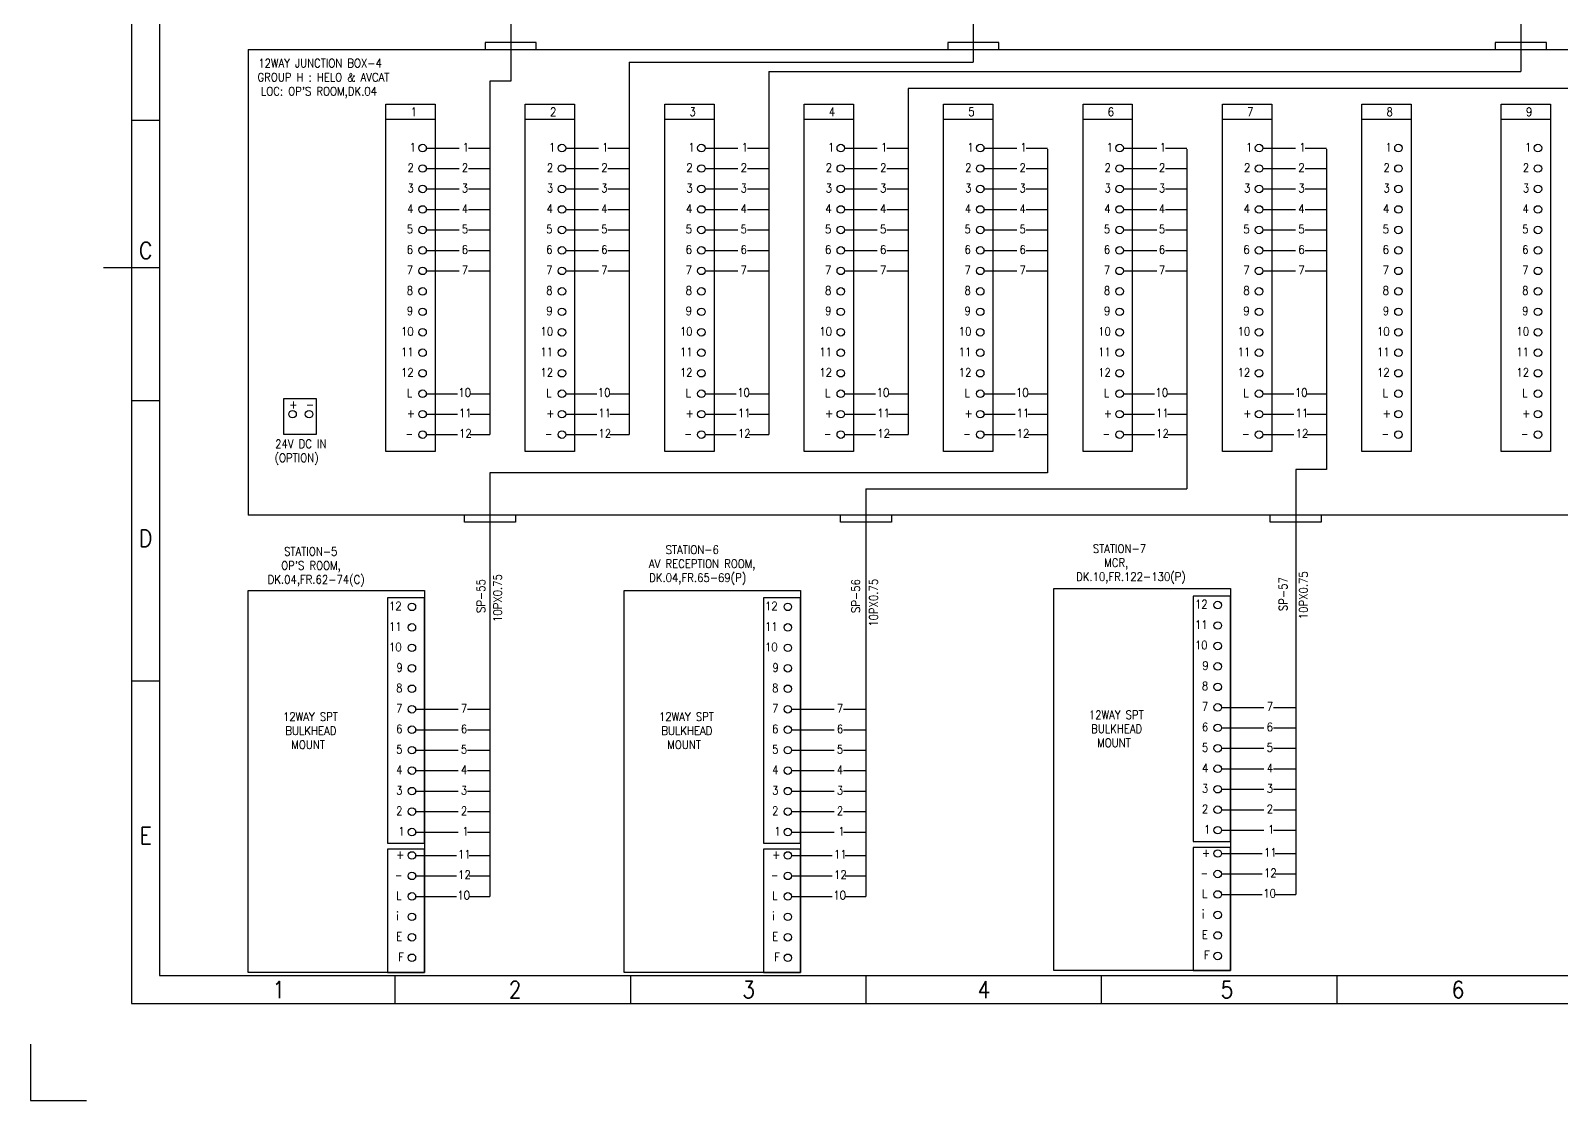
# Model space of a CAD drawing. Header units: inches. Extents: x 36 to 5114, y 9 to 306.
# Drawn here: x 1899.5 to 2172.5, y 9.1 to 199.9 of the extents above; entities that cross this region are included whole.
import ezdxf
from ezdxf.enums import TextEntityAlignment as Align

# ---------------------------------------------------------------- set-up
doc = ezdxf.new("R2010")
doc.units = ezdxf.units.IN
doc.header["$MEASUREMENT"] = 0
doc.layers.get('DEFPOINTS').update_dxf_attribs({"color": 251})
doc.layers.add('Border', color=6, linetype='Continuous')
doc.layers.add('TITLE', color=7, linetype='Continuous')
doc.layers.add('CON-050', color=3, linetype='Continuous', lineweight=50)
doc.styles.add('ROMANS', font='simplex.shx', dxfattribs={"width": 0.88})

# ---------------------------------------------------------------- blocks, each defined once
blk = doc.blocks.new('A3_BORDER')
at = {"linetype": 'Continuous'}
for p, q in [((5, 159.65), (0, 159.65)), ((5, 109.65), (0, 109.65)), ((5, 59.65), (0, 59.65)), ((173, 7.15), (173, 2.15)), ((215, 7.15), (215, 2.15))]:
    blk.add_line(p, q, dxfattribs=at)
at = {"color": 5, "linetype": 'Continuous'}
blk.add_line((5, 133.4), (-5, 133.4), dxfattribs=at)
at = {"layer": 'Border', "color": 7}
blk.add_lwpolyline([(0, 2.15), (384, 2.15), (384, 264.65), (0, 264.65)], close=True, dxfattribs=at)
at = {"layer": 'Border', "color": 6}
blk.add_lwpolyline([(5, 7.15), (379, 7.15), (379, 259.65), (5, 259.65)], close=True, dxfattribs=at)
at = {"layer": 'DEFPOINTS', "color": 5}
blk.add_lwpolyline([(-18, -5.1), (-18, -15.1), (-8, -15.1)], dxfattribs=at)
at = {"layer": 'TITLE', "color": 7}
for p, q in [((47, 7.15), (47, 2.25)), ((89, 7.15), (89, 2.25)), ((131, 7.15), (131, 2.25))]:
    blk.add_line(p, q, dxfattribs=at)
at = {"layer": 'TITLE', "color": 7, "style": 'ROMANS', "width": 0.88}
for s, p in [('C', (2.52, 136.45)), ('D', (2.52, 85.14)), ('E', (2.52, 32.11))]:
    blk.add_text(s, height=3, dxfattribs=at).set_placement(p, align=Align.MIDDLE_CENTER)
for s, p in [('1', (25.15, 3.15)), ('2', (67.3, 3.15)), ('3', (108.96, 3.15)), ('4', (150.96, 3.15)), ('5', (194.28, 3.15)), ('6', (235.51, 3.15))]:
    blk.add_text(s, height=3, dxfattribs=at).set_placement(p)

msp = doc.modelspace()

# ---------------------------------------------------------------- linework, layer by layer
for p, q in [((2067.62, 250.64), (2067.62, 194.27)), ((1938.25, 196.5), (1938.25, 113.46)), ((2006.25, 194.27), (2006.25, 127.82)), ((2006.25, 194.27), (2067.62, 194.27)), ((2031.12, 192.56), (2031.12, 127.82)), ((2031.12, 192.56), (2165.29, 192.56)), ((1981.38, 190.83), (1981.38, 127.82)), ((2055.99, 189.55), (2055.99, 127.82)), ((2242.8, 189.55), (2055.99, 189.55)), ((1962.83, 184.05), (1971.63, 184.05)), ((1987.7, 184.05), (1996.5, 184.05)), ((2012.58, 184.05), (2021.37, 184.05)), ((2037.45, 184.05), (2046.24, 184.05)), ((2062.32, 184.05), (2071.11, 184.05)), ((2087.19, 184.05), (2095.98, 184.05)), ((2112.06, 184.05), (2120.85, 184.05)), ((2136.93, 184.05), (2145.73, 184.05)), ((2161.8, 184.05), (2170.6, 184.05)), ((2080.86, 178.75), (2080.86, 120.98)), ((2105.73, 178.75), (2105.73, 118.16)), ((2130.6, 178.75), (2130.6, 121.62)), ((1981.38, 120.98), (1981.38, 45.47)), ((2080.86, 120.98), (1981.38, 120.98)), ((2125.13, 121.62), (2125.13, 45.81)), ((2130.6, 121.62), (2125.13, 121.62)), ((2048.45, 118.16), (2048.45, 45.47)), ((2048.45, 118.16), (2105.73, 118.16))]:
    msp.add_line(p, q)
for points in [[(1985.09, 250.64), (1985.09, 190.83), (1981.38, 190.83)], [(2165.29, 250.64), (2165.29, 192.56)], [(1989.64, 196.5), (1989.64, 197.77), (1980.54, 197.77), (1980.54, 196.5)], [(2072.17, 196.5), (2072.17, 197.77), (2063.07, 197.77), (2063.07, 196.5)], [(2169.84, 196.5), (2169.84, 197.77), (2160.74, 197.77), (2160.74, 196.5)], [(1938.25, 196.5), (2279.04, 196.5)], [(2279.04, 113.46), (1938.25, 113.46)], [(1985.93, 113.46), (1985.93, 112.2), (1976.83, 112.2), (1976.83, 113.46)], [(2053, 113.46), (2053, 112.2), (2043.9, 112.2), (2043.9, 113.46)], [(2129.68, 113.46), (2129.68, 112.2), (2120.58, 112.2), (2120.58, 113.46)]]:
    msp.add_lwpolyline(points)
for points in [[(1962.83, 186.74), (1971.63, 186.74), (1971.63, 124.81), (1962.83, 124.81)], [(1987.7, 186.74), (1996.5, 186.74), (1996.5, 124.81), (1987.7, 124.81)], [(2012.58, 186.74), (2021.37, 186.74), (2021.37, 124.81), (2012.58, 124.81)], [(2037.45, 186.74), (2046.24, 186.74), (2046.24, 124.81), (2037.45, 124.81)], [(2062.32, 186.74), (2071.11, 186.74), (2071.11, 124.81), (2062.32, 124.81)], [(2087.19, 186.74), (2095.98, 186.74), (2095.98, 124.81), (2087.19, 124.81)], [(2112.06, 186.74), (2120.85, 186.74), (2120.85, 124.81), (2112.06, 124.81)], [(2136.93, 186.74), (2145.73, 186.74), (2145.73, 124.81), (2136.93, 124.81)], [(2161.8, 186.74), (2170.6, 186.74), (2170.6, 124.81), (2161.8, 124.81)], [(1944.62, 134.27), (1950.42, 134.27), (1950.42, 127.82), (1944.62, 127.82)], [(1938.25, 100.02), (1969.73, 100.02), (1969.73, 31.91), (1938.25, 31.91)], [(1969.73, 98.69), (1963.11, 98.69), (1963.11, 54.93), (1969.73, 54.93)], [(2005.32, 100.02), (2036.8, 100.02), (2036.8, 31.91), (2005.32, 31.91)], [(2036.8, 98.69), (2030.18, 98.69), (2030.18, 54.93), (2036.8, 54.93)], [(2082, 100.35), (2113.48, 100.35), (2113.48, 32.25), (2082, 32.25)], [(2113.48, 99.03), (2106.86, 99.03), (2106.86, 55.27), (2113.48, 55.27)], [(1969.73, 53.86), (1963.11, 53.86), (1963.11, 31.91), (1969.73, 31.91)], [(2036.8, 53.86), (2030.18, 53.86), (2030.18, 31.91), (2036.8, 31.91)], [(2113.48, 54.2), (2106.86, 54.2), (2106.86, 32.25), (2113.48, 32.25)]]:
    msp.add_lwpolyline(points, close=True)
for centre in [(1969.37, 178.93), (1994.24, 178.93), (2019.11, 178.93), (2043.98, 178.93), (2068.85, 178.93), (2093.72, 178.93), (2118.59, 178.93), (2143.46, 178.93), (2168.34, 178.93), (1969.37, 175.28), (1994.24, 175.28), (2019.11, 175.28), (2043.98, 175.28), (2068.85, 175.28), (2093.72, 175.28), (2118.59, 175.28), (2143.46, 175.28), (2168.34, 175.28), (1969.37, 171.63), (1994.24, 171.63), (2019.11, 171.63), (2043.98, 171.63), (2068.85, 171.63), (2093.72, 171.63), (2118.59, 171.63), (2143.46, 171.63), (2168.34, 171.63), (1969.37, 167.98), (1994.24, 167.98), (2019.11, 167.98), (2043.98, 167.98), (2068.85, 167.98), (2093.72, 167.98), (2118.59, 167.98), (2143.46, 167.98), (2168.34, 167.98), (1969.37, 164.32), (1994.24, 164.32), (2019.11, 164.32), (2043.98, 164.32), (2068.85, 164.32), (2093.72, 164.32), (2118.59, 164.32), (2143.46, 164.32), (2168.34, 164.32), (1969.37, 160.67), (1994.24, 160.67), (2019.11, 160.67), (2043.98, 160.67), (2068.85, 160.67), (2093.72, 160.67), (2118.59, 160.67), (2143.46, 160.67), (2168.34, 160.67), (1969.37, 157.02), (1994.24, 157.02), (2019.11, 157.02), (2043.98, 157.02), (2068.85, 157.02), (2093.72, 157.02), (2118.59, 157.02), (2143.46, 157.02), (2168.34, 157.02), (1969.37, 153.37), (1994.24, 153.37), (2019.11, 153.37), (2043.98, 153.37), (2068.85, 153.37), (2093.72, 153.37), (2118.59, 153.37), (2143.46, 153.37), (2168.34, 153.37), (1969.37, 149.72), (1994.24, 149.72), (2019.11, 149.72), (2043.98, 149.72), (2068.85, 149.72), (2093.72, 149.72), (2118.59, 149.72), (2143.46, 149.72), (2168.34, 149.72), (1969.37, 146.07), (1994.24, 146.07), (2019.11, 146.07), (2043.98, 146.07), (2068.85, 146.07), (2093.72, 146.07), (2118.59, 146.07), (2143.46, 146.07), (2168.34, 146.07), (1969.37, 142.42), (1994.24, 142.42), (2019.11, 142.42), (2043.98, 142.42), (2068.85, 142.42), (2093.72, 142.42), (2118.59, 142.42), (2143.46, 142.42), (2168.34, 142.42), (1969.37, 138.77), (1994.24, 138.77), (2019.11, 138.77), (2043.98, 138.77), (2068.85, 138.77), (2093.72, 138.77), (2118.59, 138.77), (2143.46, 138.77), (2168.34, 138.77), (1969.37, 135.12), (1994.24, 135.12), (2019.11, 135.12), (2043.98, 135.12), (2068.85, 135.12), (2093.72, 135.12), (2118.59, 135.12), (2143.46, 135.12), (2168.34, 135.12), (1946.18, 131.47), (1949.12, 131.47), (1969.37, 131.47), (1994.24, 131.47), (2019.11, 131.47), (2043.98, 131.47), (2068.85, 131.47), (2093.72, 131.47), (2118.59, 131.47), (2143.46, 131.47), (2168.34, 131.47), (1969.37, 127.82), (1994.24, 127.82), (2019.11, 127.82), (2043.98, 127.82), (2068.85, 127.82), (2093.72, 127.82), (2118.59, 127.82), (2143.46, 127.82), (2168.34, 127.82), (1967.47, 97.1), (2034.53, 97.1), (2111.22, 97.43), (1967.47, 93.44), (2034.53, 93.44), (2111.22, 93.78), (1967.47, 89.79), (2034.53, 89.79), (2111.22, 90.13), (1967.47, 86.14), (2034.53, 86.14), (2111.22, 86.48), (1967.47, 82.49), (2034.53, 82.49), (2111.22, 82.83), (1967.47, 78.84), (2034.53, 78.84), (2111.22, 79.18), (1967.47, 75.19), (2034.53, 75.19), (2111.22, 75.53), (1967.47, 71.54), (2034.53, 71.54), (2111.22, 71.88), (1967.47, 67.89), (2034.53, 67.89), (2111.22, 68.23), (1967.47, 64.24), (2034.53, 64.24), (2111.22, 64.58), (1967.47, 60.59), (2034.53, 60.59), (2111.22, 60.93), (1967.47, 56.94), (2034.53, 56.94), (2111.22, 57.28), (1967.47, 52.77), (2034.53, 52.77), (2111.22, 53.11), (1967.47, 49.12), (2034.53, 49.12), (2111.22, 49.46), (2111.22, 45.81), (1967.47, 45.47), (2034.53, 45.47), (1967.47, 41.82), (2034.53, 41.82), (2111.22, 42.16), (1967.47, 38.17), (2034.53, 38.17), (2111.22, 38.5), (2111.22, 34.85), (1967.47, 34.52), (2034.53, 34.52)]:
    msp.add_circle(centre, 0.671)
at = {"layer": 'CON-050', "color": 0, "lineweight": 25, "ltscale": 0.1}
for p, q in [((1970.04, 178.93), (1975.88, 178.93)), ((1977.58, 178.93), (1981.38, 178.93)), ((1994.91, 178.93), (2000.75, 178.93)), ((2002.45, 178.93), (2006.25, 178.93)), ((2019.78, 178.93), (2025.62, 178.93)), ((2027.32, 178.93), (2031.12, 178.93)), ((2044.65, 178.93), (2050.49, 178.93)), ((2052.19, 178.93), (2055.99, 178.93)), ((2069.52, 178.93), (2075.36, 178.93)), ((2077.06, 178.93), (2080.86, 178.93)), ((2094.39, 178.93), (2100.38, 178.93)), ((2101.93, 178.93), (2105.73, 178.93)), ((2119.26, 178.93), (2125.11, 178.93)), ((2126.8, 178.93), (2130.6, 178.93)), ((1970.04, 175.28), (1975.88, 175.28)), ((1977.58, 175.28), (1981.38, 175.28)), ((1994.91, 175.28), (2000.75, 175.28)), ((2002.45, 175.28), (2006.25, 175.28)), ((2019.78, 175.28), (2025.62, 175.28)), ((2027.32, 175.28), (2031.12, 175.28)), ((2044.65, 175.28), (2050.49, 175.28)), ((2052.19, 175.28), (2055.99, 175.28)), ((2069.52, 175.28), (2075.36, 175.28)), ((2077.06, 175.28), (2080.86, 175.28)), ((2094.39, 175.28), (2100.38, 175.28)), ((2101.93, 175.28), (2105.73, 175.28)), ((2101.93, 175.28), (2102.32, 175.28)), ((2119.26, 175.28), (2125.11, 175.28)), ((2126.8, 175.28), (2130.6, 175.28)), ((1970.04, 171.63), (1975.88, 171.63)), ((1977.58, 171.63), (1981.38, 171.63)), ((1994.91, 171.63), (2000.75, 171.63)), ((2002.45, 171.63), (2006.25, 171.63)), ((2019.78, 171.63), (2025.62, 171.63)), ((2027.32, 171.63), (2031.12, 171.63)), ((2044.65, 171.63), (2050.49, 171.63)), ((2052.19, 171.63), (2055.99, 171.63)), ((2069.52, 171.63), (2075.36, 171.63)), ((2077.06, 171.63), (2080.86, 171.63)), ((2094.39, 171.63), (2100.38, 171.63)), ((2101.93, 171.63), (2105.73, 171.63)), ((2119.26, 171.63), (2125.11, 171.63)), ((2126.8, 171.63), (2130.6, 171.63)), ((1970.04, 167.98), (1975.88, 167.98)), ((1977.58, 167.98), (1981.38, 167.98)), ((1994.91, 167.98), (2000.75, 167.98)), ((2002.45, 167.98), (2006.25, 167.98)), ((2019.78, 167.98), (2025.62, 167.98)), ((2027.32, 167.98), (2031.12, 167.98)), ((2044.65, 167.98), (2050.49, 167.98)), ((2052.19, 167.98), (2055.99, 167.98)), ((2069.52, 167.98), (2075.36, 167.98)), ((2077.06, 167.98), (2080.86, 167.98)), ((2094.39, 167.98), (2100.38, 167.98)), ((2101.93, 167.98), (2105.73, 167.98)), ((2119.26, 167.98), (2125.11, 167.98)), ((2126.8, 167.98), (2130.6, 167.98)), ((1970.04, 164.32), (1975.88, 164.32)), ((1977.58, 164.32), (1981.38, 164.32)), ((1994.91, 164.32), (2000.75, 164.32)), ((2002.45, 164.32), (2006.25, 164.32)), ((2019.78, 164.32), (2025.62, 164.32)), ((2027.32, 164.32), (2031.12, 164.32)), ((2044.65, 164.32), (2050.49, 164.32)), ((2052.19, 164.32), (2055.99, 164.32)), ((2069.52, 164.32), (2075.36, 164.32)), ((2077.06, 164.32), (2080.86, 164.32)), ((2094.39, 164.32), (2100.38, 164.32)), ((2101.93, 164.32), (2105.73, 164.32)), ((2119.26, 164.32), (2125.11, 164.32)), ((2126.8, 164.32), (2130.6, 164.32)), ((1970.04, 160.67), (1975.88, 160.67)), ((1977.58, 160.67), (1981.38, 160.67)), ((1994.91, 160.67), (2000.75, 160.67)), ((2002.45, 160.67), (2006.25, 160.67)), ((2019.78, 160.67), (2025.62, 160.67)), ((2027.32, 160.67), (2031.12, 160.67)), ((2044.65, 160.67), (2050.49, 160.67)), ((2052.19, 160.67), (2055.99, 160.67)), ((2069.52, 160.67), (2075.36, 160.67)), ((2077.06, 160.67), (2080.86, 160.67)), ((2094.39, 160.67), (2100.38, 160.67)), ((2101.93, 160.67), (2105.73, 160.67)), ((2119.26, 160.67), (2125.11, 160.67)), ((2126.8, 160.67), (2130.6, 160.67)), ((1970.04, 157.02), (1975.88, 157.02)), ((1977.58, 157.02), (1981.38, 157.02)), ((1994.91, 157.02), (2000.75, 157.02)), ((2002.45, 157.02), (2006.25, 157.02)), ((2019.78, 157.02), (2025.62, 157.02)), ((2027.32, 157.02), (2031.12, 157.02)), ((2044.65, 157.02), (2050.49, 157.02)), ((2052.19, 157.02), (2055.99, 157.02)), ((2069.52, 157.02), (2075.36, 157.02)), ((2077.06, 157.02), (2080.86, 157.02)), ((2094.39, 157.02), (2100.38, 157.02)), ((2101.93, 157.02), (2105.73, 157.02)), ((2119.26, 157.02), (2125.11, 157.02)), ((2126.8, 157.02), (2130.6, 157.02)), ((1970.04, 135.12), (1975.58, 135.12)), ((1977.88, 135.12), (1981.38, 135.12)), ((1994.91, 135.12), (2000.45, 135.12)), ((2002.76, 135.12), (2006.25, 135.12)), ((2019.78, 135.12), (2025.32, 135.12)), ((2027.63, 135.12), (2031.12, 135.12)), ((2044.65, 135.12), (2050.19, 135.12)), ((2052.5, 135.12), (2055.99, 135.12)), ((2069.52, 135.12), (2075.06, 135.12)), ((2077.37, 135.12), (2080.86, 135.12)), ((2094.39, 135.12), (2099.93, 135.12)), ((2102.24, 135.12), (2105.73, 135.12)), ((2119.26, 135.12), (2124.8, 135.12)), ((2127.11, 135.12), (2130.6, 135.12)), ((1970.04, 131.47), (1975.58, 131.47)), ((1977.88, 131.47), (1981.38, 131.47)), ((1994.91, 131.47), (2000.45, 131.47)), ((2002.76, 131.47), (2006.25, 131.47)), ((2019.78, 131.47), (2025.32, 131.47)), ((2027.63, 131.47), (2031.12, 131.47)), ((2044.65, 131.47), (2050.19, 131.47)), ((2052.5, 131.47), (2055.99, 131.47)), ((2069.52, 131.47), (2075.06, 131.47)), ((2077.37, 131.47), (2080.86, 131.47)), ((2094.39, 131.47), (2099.93, 131.47)), ((2102.24, 131.47), (2105.73, 131.47)), ((2119.26, 131.47), (2124.8, 131.47)), ((2127.11, 131.47), (2130.6, 131.47)), ((1970.04, 127.82), (1975.58, 127.82)), ((1977.88, 127.82), (1981.38, 127.82)), ((1994.91, 127.82), (2000.45, 127.82)), ((2002.76, 127.82), (2006.25, 127.82)), ((2019.78, 127.82), (2025.32, 127.82)), ((2027.63, 127.82), (2031.12, 127.82)), ((2044.65, 127.82), (2050.19, 127.82)), ((2052.5, 127.82), (2055.99, 127.82)), ((2069.52, 127.82), (2075.06, 127.82)), ((2077.37, 127.82), (2080.86, 127.82)), ((2094.39, 127.82), (2099.93, 127.82)), ((2102.24, 127.82), (2105.73, 127.82)), ((2119.26, 127.82), (2124.8, 127.82)), ((2127.11, 127.82), (2130.6, 127.82)), ((1968.14, 78.84), (1975.71, 78.84)), ((1977.41, 78.84), (1981.38, 78.84)), ((2035.21, 78.84), (2042.78, 78.84)), ((2044.48, 78.84), (2048.45, 78.84)), ((2111.89, 79.18), (2119.46, 79.18)), ((2121.16, 79.18), (2125.13, 79.18)), ((1968.14, 75.19), (1975.71, 75.19)), ((1977.41, 75.19), (1981.38, 75.19)), ((2035.21, 75.19), (2042.78, 75.19)), ((2044.48, 75.19), (2048.45, 75.19)), ((2111.89, 75.53), (2119.46, 75.53)), ((2121.16, 75.53), (2125.13, 75.53)), ((1968.14, 71.54), (1975.71, 71.54)), ((1977.41, 71.54), (1981.38, 71.54)), ((2035.21, 71.54), (2042.78, 71.54)), ((2044.48, 71.54), (2048.45, 71.54)), ((2111.89, 71.88), (2119.46, 71.88)), ((2121.16, 71.88), (2125.13, 71.88)), ((1968.14, 67.89), (1975.71, 67.89)), ((1977.41, 67.89), (1981.38, 67.89)), ((2035.21, 67.89), (2042.78, 67.89)), ((2044.48, 67.89), (2048.45, 67.89)), ((2111.89, 68.23), (2119.46, 68.23)), ((2121.16, 68.23), (2125.13, 68.23)), ((1968.14, 64.24), (1975.71, 64.24)), ((1977.41, 64.24), (1981.38, 64.24)), ((2035.21, 64.24), (2042.78, 64.24)), ((2044.48, 64.24), (2048.45, 64.24)), ((2111.89, 64.58), (2119.46, 64.58)), ((2121.16, 64.58), (2125.13, 64.58)), ((1968.14, 60.59), (1975.71, 60.59)), ((1977.41, 60.59), (1981.38, 60.59)), ((2035.21, 60.59), (2042.78, 60.59)), ((2044.48, 60.59), (2048.45, 60.59)), ((2111.89, 60.93), (2119.46, 60.93)), ((2121.16, 60.93), (2125.13, 60.93)), ((1968.14, 56.94), (1975.71, 56.94)), ((1977.41, 56.94), (1981.38, 56.94)), ((2035.21, 56.94), (2042.78, 56.94)), ((2044.48, 56.94), (2048.45, 56.94)), ((2111.89, 57.28), (2119.46, 57.28)), ((2121.16, 57.28), (2125.13, 57.28)), ((1968.14, 52.77), (1975.4, 52.77)), ((1977.71, 52.77), (1981.38, 52.77)), ((2035.21, 52.77), (2042.47, 52.77)), ((2044.78, 52.77), (2048.45, 52.77)), ((2111.89, 53.11), (2119.16, 53.11)), ((2121.47, 53.11), (2125.13, 53.11)), ((2111.89, 49.46), (2119.16, 49.46)), ((2121.47, 49.46), (2125.13, 49.46)), ((1968.14, 49.12), (1975.4, 49.12)), ((1977.71, 49.12), (1981.38, 49.12)), ((2035.21, 49.12), (2042.47, 49.12)), ((2044.78, 49.12), (2048.45, 49.12)), ((1968.14, 45.47), (1975.4, 45.47)), ((1977.71, 45.47), (1981.38, 45.47)), ((2035.21, 45.47), (2042.47, 45.47)), ((2044.78, 45.47), (2048.45, 45.47)), ((2111.89, 45.81), (2119.16, 45.81)), ((2121.47, 45.81), (2125.13, 45.81))]:
    msp.add_line(p, q, dxfattribs=at)

# ---------------------------------------------------------------- block references
at = {"linetype": 'Continuous'}
msp.add_blockref('A3_BORDER', (1917.45, 24.19), dxfattribs=at)

# ---------------------------------------------------------------- texts
at = {"layer": 'CON-050', "color": 0, "lineweight": 25, "char_height": 1.5, "attachment_point": 1, "style": 'ROMANS'}
for s, width, insert in [("{\\Fromans|c0;\\W1.0107; \\W0.88;12WAY JUNCTION BOX-4\\P GROUP H : HELO & AVCAT\\P{\\W1.47166; }LOC: OP'S ROOM,DK.04}", 27.6721, (1939.02, 194.81)), ('{\\Fromans|c0;1}', 0.9419, (1967.24, 186.14)), ('{\\Fromans|c0;2}', 0.9419, (1992.11, 186.14)), ('{\\Fromans|c0;3}', 0.9419, (2016.98, 186.14)), ('{\\Fromans|c0;4}', 0.9419, (2041.85, 186.14)), ('{\\Fromans|c0;5}', 0.9419, (2066.72, 186.14)), ('{\\Fromans|c0;6}', 0.9419, (2091.59, 186.14)), ('{\\Fromans|c0;7}', 0.9419, (2116.46, 186.14)), ('{\\Fromans|c0;8}', 0.9419, (2141.33, 186.14)), ('{\\Fromans|c0;9}', 0.9419, (2166.21, 186.14)), ('{\\Fromans|c0;1}', 0.7064, (1967.06, 179.82)), ('{\\Fromans|c0;1}', 0.7064, (1976.53, 179.82)), ('{\\Fromans|c0;1}', 0.7064, (1991.93, 179.82)), ('{\\Fromans|c0;1}', 0.7064, (2001.4, 179.82)), ('{\\Fromans|c0;1}', 0.7064, (2016.8, 179.82)), ('{\\Fromans|c0;1}', 0.7064, (2026.27, 179.82)), ('{\\Fromans|c0;1}', 0.7064, (2041.67, 179.82)), ('{\\Fromans|c0;1}', 0.7064, (2051.14, 179.82)), ('{\\Fromans|c0;1}', 0.7064, (2066.54, 179.82)), ('{\\Fromans|c0;1}', 0.7064, (2076.01, 179.82)), ('{\\Fromans|c0;1}', 0.7064, (2091.41, 179.82)), ('{\\Fromans|c0;1}', 0.7064, (2100.88, 179.82)), ('{\\Fromans|c0;1}', 0.7064, (2116.28, 179.82)), ('{\\Fromans|c0;1}', 0.7064, (2125.75, 179.82)), ('{\\Fromans|c0;1}', 0.7064, (2141.15, 179.82)), ('{\\Fromans|c0;1}', 0.7064, (2166.02, 179.82)), ('{\\Fromans|c0;2}', 1.0836, (1966.68, 176.17)), ('{\\Fromans|c0;2}', 1.0836, (1976.38, 176.17)), ('{\\Fromans|c0;2}', 1.0836, (1991.55, 176.17)), ('{\\Fromans|c0;2}', 1.0836, (2001.25, 176.17)), ('{\\Fromans|c0;2}', 1.0836, (2016.42, 176.17)), ('{\\Fromans|c0;2}', 1.0836, (2026.12, 176.17)), ('{\\Fromans|c0;2}', 1.0836, (2041.29, 176.17)), ('{\\Fromans|c0;2}', 1.0836, (2050.99, 176.17)), ('{\\Fromans|c0;2}', 1.0836, (2066.16, 176.17)), ('{\\Fromans|c0;2}', 1.0836, (2075.86, 176.17)), ('{\\Fromans|c0;2}', 1.0836, (2091.03, 176.17)), ('{\\Fromans|c0;2}', 1.0836, (2100.73, 176.17)), ('{\\Fromans|c0;2}', 1.0836, (2115.9, 176.17)), ('{\\Fromans|c0;2}', 1.0836, (2125.6, 176.17)), ('{\\Fromans|c0;2}', 1.0836, (2140.78, 176.17)), ('{\\Fromans|c0;2}', 1.0836, (2165.65, 176.17)), ('{\\Fromans|c0;3}', 1.0836, (1966.68, 172.52)), ('{\\Fromans|c0;3}', 0.7064, (1976.36, 172.52)), ('{\\Fromans|c0;3}', 1.0836, (1991.55, 172.52)), ('{\\Fromans|c0;3}', 0.7064, (2001.23, 172.52)), ('{\\Fromans|c0;3}', 1.0836, (2016.42, 172.52)), ('{\\Fromans|c0;3}', 0.7064, (2026.1, 172.52)), ('{\\Fromans|c0;3}', 1.0836, (2041.29, 172.52)), ('{\\Fromans|c0;3}', 0.7064, (2050.98, 172.52)), ('{\\Fromans|c0;3}', 1.0836, (2066.16, 172.52)), ('{\\Fromans|c0;3}', 0.7064, (2075.85, 172.52)), ('{\\Fromans|c0;3}', 1.0836, (2091.03, 172.52)), ('{\\Fromans|c0;3}', 0.7064, (2100.72, 172.52)), ('{\\Fromans|c0;3}', 1.0836, (2115.9, 172.52)), ('{\\Fromans|c0;3}', 0.7064, (2125.59, 172.52)), ('{\\Fromans|c0;3}', 1.0836, (2140.78, 172.52)), ('{\\Fromans|c0;3}', 1.0836, (2165.65, 172.52)), ('{\\Fromans|c0;4}', 1.1464, (1966.62, 168.87)), ('{\\Fromans|c0;4}', 0.7064, (1976.36, 168.87)), ('{\\Fromans|c0;4}', 1.1464, (1991.49, 168.87)), ('{\\Fromans|c0;4}', 0.7064, (2001.23, 168.87)), ('{\\Fromans|c0;4}', 1.1464, (2016.36, 168.87)), ('{\\Fromans|c0;4}', 0.7064, (2026.1, 168.87)), ('{\\Fromans|c0;4}', 1.1464, (2041.23, 168.87)), ('{\\Fromans|c0;4}', 0.7064, (2050.98, 168.87)), ('{\\Fromans|c0;4}', 1.1464, (2066.1, 168.87)), ('{\\Fromans|c0;4}', 0.7064, (2075.85, 168.87)), ('{\\Fromans|c0;4}', 1.1464, (2090.97, 168.87)), ('{\\Fromans|c0;4}', 0.7064, (2100.72, 168.87)), ('{\\Fromans|c0;4}', 1.1464, (2115.84, 168.87)), ('{\\Fromans|c0;4}', 0.7064, (2125.59, 168.87)), ('{\\Fromans|c0;4}', 1.1464, (2140.71, 168.87)), ('{\\Fromans|c0;4}', 1.1464, (2165.58, 168.87)), ('{\\Fromans|c0;5}', 1.0836, (1966.55, 165.22)), ('{\\Fromans|c0;5}', 0.7064, (1976.36, 165.22)), ('{\\Fromans|c0;5}', 1.0836, (1991.43, 165.22)), ('{\\Fromans|c0;5}', 0.7064, (2001.23, 165.22)), ('{\\Fromans|c0;5}', 1.0836, (2016.3, 165.22)), ('{\\Fromans|c0;5}', 0.7064, (2026.1, 165.22)), ('{\\Fromans|c0;5}', 1.0836, (2041.17, 165.22)), ('{\\Fromans|c0;5}', 0.7064, (2050.98, 165.22)), ('{\\Fromans|c0;5}', 1.0836, (2066.04, 165.22)), ('{\\Fromans|c0;5}', 0.7064, (2075.85, 165.22)), ('{\\Fromans|c0;5}', 1.0836, (2090.91, 165.22)), ('{\\Fromans|c0;5}', 0.7064, (2100.72, 165.22)), ('{\\Fromans|c0;5}', 1.0836, (2115.78, 165.22)), ('{\\Fromans|c0;5}', 0.7064, (2125.59, 165.22)), ('{\\Fromans|c0;5}', 1.0836, (2140.65, 165.22)), ('{\\Fromans|c0;5}', 1.0836, (2165.52, 165.22)), ('{\\Fromans|c0;6}', 1.0836, (1966.55, 161.57)), ('{\\Fromans|c0;6}', 0.7064, (1976.36, 161.57)), ('{\\Fromans|c0;6}', 1.0836, (1991.43, 161.57)), ('{\\Fromans|c0;6}', 0.7064, (2001.23, 161.57)), ('{\\Fromans|c0;6}', 1.0836, (2016.3, 161.57)), ('{\\Fromans|c0;6}', 0.7064, (2026.1, 161.57)), ('{\\Fromans|c0;6}', 1.0836, (2041.17, 161.57)), ('{\\Fromans|c0;6}', 0.7064, (2050.98, 161.57)), ('{\\Fromans|c0;6}', 1.0836, (2066.04, 161.57)), ('{\\Fromans|c0;6}', 0.7064, (2075.85, 161.57)), ('{\\Fromans|c0;6}', 1.0836, (2090.91, 161.57)), ('{\\Fromans|c0;6}', 0.7064, (2100.72, 161.57)), ('{\\Fromans|c0;6}', 1.0836, (2115.78, 161.57)), ('{\\Fromans|c0;6}', 0.7064, (2125.59, 161.57)), ('{\\Fromans|c0;6}', 1.0836, (2140.65, 161.57)), ('{\\Fromans|c0;6}', 1.0836, (2165.52, 161.57)), ('{\\Fromans|c0;7}', 1.0836, (1966.55, 157.92)), ('{\\Fromans|c0;7}', 0.7064, (1976.36, 157.92)), ('{\\Fromans|c0;7}', 1.0836, (1991.43, 157.92)), ('{\\Fromans|c0;7}', 0.7064, (2001.23, 157.92)), ('{\\Fromans|c0;7}', 1.0836, (2016.3, 157.92)), ('{\\Fromans|c0;7}', 0.7064, (2026.1, 157.92)), ('{\\Fromans|c0;7}', 1.0836, (2041.17, 157.92)), ('{\\Fromans|c0;7}', 0.7064, (2050.98, 157.92)), ('{\\Fromans|c0;7}', 1.0836, (2066.04, 157.92)), ('{\\Fromans|c0;7}', 0.7064, (2075.85, 157.92)), ('{\\Fromans|c0;7}', 1.0836, (2090.91, 157.92)), ('{\\Fromans|c0;7}', 0.7064, (2100.72, 157.92)), ('{\\Fromans|c0;7}', 1.0836, (2115.78, 157.92)), ('{\\Fromans|c0;7}', 0.7064, (2125.59, 157.92)), ('{\\Fromans|c0;7}', 1.0836, (2140.65, 157.92)), ('{\\Fromans|c0;7}', 1.0836, (2165.52, 157.92)), ('{\\Fromans|c0;8}', 1.0836, (1966.55, 154.27)), ('{\\Fromans|c0;8}', 1.0836, (1991.43, 154.27)), ('{\\Fromans|c0;8}', 1.0836, (2016.3, 154.27)), ('{\\Fromans|c0;8}', 1.0836, (2041.17, 154.27)), ('{\\Fromans|c0;8}', 1.0836, (2066.04, 154.27)), ('{\\Fromans|c0;8}', 1.0836, (2090.91, 154.27)), ('{\\Fromans|c0;8}', 1.0836, (2115.78, 154.27)), ('{\\Fromans|c0;8}', 1.0836, (2140.65, 154.27)), ('{\\Fromans|c0;8}', 1.0836, (2165.52, 154.27)), ('{\\Fromans|c0;9}', 1.0207, (1966.57, 150.62)), ('{\\Fromans|c0;9}', 1.0207, (1991.44, 150.62)), ('{\\Fromans|c0;9}', 1.0207, (2016.31, 150.62)), ('{\\Fromans|c0;9}', 1.0207, (2041.18, 150.62)), ('{\\Fromans|c0;9}', 1.0207, (2066.05, 150.62)), ('{\\Fromans|c0;9}', 1.0207, (2090.92, 150.62)), ('{\\Fromans|c0;9}', 1.0207, (2115.79, 150.62)), ('{\\Fromans|c0;9}', 1.0207, (2140.66, 150.62)), ('{\\Fromans|c0;9}', 1.0207, (2165.53, 150.62)), ('{\\Fromans|c0;10}', 2.0547, (1965.53, 146.97)), ('{\\Fromans|c0;10}', 2.0547, (1990.4, 146.97)), ('{\\Fromans|c0;10}', 2.0547, (2015.27, 146.97)), ('{\\Fromans|c0;10}', 2.0547, (2040.15, 146.97)), ('{\\Fromans|c0;10}', 2.0547, (2065.02, 146.97)), ('{\\Fromans|c0;10}', 2.0547, (2089.89, 146.97)), ('{\\Fromans|c0;10}', 2.0547, (2114.76, 146.97)), ('{\\Fromans|c0;10}', 2.0547, (2139.63, 146.97)), ('{\\Fromans|c0;10}', 2.0547, (2164.5, 146.97)), ('{\\Fromans|c0;11}', 1.9636, (1965.53, 143.32)), ('{\\Fromans|c0;11}', 1.9636, (1990.4, 143.32)), ('{\\Fromans|c0;11}', 1.9636, (2015.27, 143.32)), ('{\\Fromans|c0;11}', 1.9636, (2040.15, 143.32)), ('{\\Fromans|c0;11}', 1.9636, (2065.02, 143.32)), ('{\\Fromans|c0;11}', 1.9636, (2089.89, 143.32)), ('{\\Fromans|c0;11}', 1.9636, (2114.76, 143.32)), ('{\\Fromans|c0;11}', 1.9636, (2139.63, 143.32)), ('{\\Fromans|c0;11}', 1.9636, (2164.5, 143.32)), ('{\\Fromans|c0;12}', 2.0547, (1965.53, 139.66)), ('{\\Fromans|c0;12}', 2.0547, (1990.4, 139.66)), ('{\\Fromans|c0;12}', 2.0547, (2015.27, 139.66)), ('{\\Fromans|c0;12}', 2.0547, (2040.15, 139.66)), ('{\\Fromans|c0;12}', 2.0547, (2065.02, 139.66)), ('{\\Fromans|c0;12}', 2.0547, (2089.89, 139.66)), ('{\\Fromans|c0;12}', 2.0547, (2114.76, 139.66)), ('{\\Fromans|c0;12}', 2.0547, (2139.63, 139.66)), ('{\\Fromans|c0;12}', 2.0547, (2164.5, 139.66)), ('{\\Fromans|c0;L}', 1.0207, (1966.55, 136.01)), ('{\\Fromans|c0;10}', 2.3407, (1975.76, 136.08)), ('{\\Fromans|c0;L}', 1.0207, (1991.42, 136.01)), ('{\\Fromans|c0;10}', 2.3407, (2000.63, 136.08)), ('{\\Fromans|c0;L}', 1.0207, (2016.3, 136.01)), ('{\\Fromans|c0;10}', 2.3407, (2025.5, 136.08)), ('{\\Fromans|c0;L}', 1.0207, (2041.17, 136.01)), ('{\\Fromans|c0;10}', 2.3407, (2050.37, 136.08)), ('{\\Fromans|c0;L}', 1.0207, (2066.04, 136.01)), ('{\\Fromans|c0;10}', 2.3407, (2075.24, 136.08)), ('{\\Fromans|c0;L}', 1.0207, (2090.91, 136.01)), ('{\\Fromans|c0;10}', 2.3407, (2100.11, 136.08)), ('{\\Fromans|c0;L}', 1.0207, (2115.78, 136.01)), ('{\\Fromans|c0;10}', 2.3407, (2124.98, 136.08)), ('{\\Fromans|c0;L}', 1.0207, (2140.65, 136.01)), ('{\\Fromans|c0;L}', 1.0207, (2165.52, 136.01)), ('{\\Fromans|c0;+}', 1.3979, (1945.6, 133.95)), ('{\\Fromans|c0;-}', 1.3979, (1948.54, 133.95)), ('{\\Fromans|c0;+}', 1.3979, (1966.55, 132.36)), ('{\\Fromans|c0;11}', 1.9636, (1975.88, 132.43)), ('{\\Fromans|c0;+}', 1.3979, (1991.43, 132.36)), ('{\\Fromans|c0;11}', 1.9636, (2000.75, 132.43)), ('{\\Fromans|c0;+}', 1.3979, (2016.3, 132.36)), ('{\\Fromans|c0;11}', 1.9636, (2025.62, 132.43)), ('{\\Fromans|c0;+}', 1.3979, (2041.17, 132.36)), ('{\\Fromans|c0;11}', 1.9636, (2050.49, 132.43)), ('{\\Fromans|c0;+}', 1.3979, (2066.04, 132.36)), ('{\\Fromans|c0;11}', 1.9636, (2075.36, 132.43)), ('{\\Fromans|c0;+}', 1.3979, (2090.91, 132.36)), ('{\\Fromans|c0;11}', 1.9636, (2100.23, 132.43)), ('{\\Fromans|c0;+}', 1.3979, (2115.78, 132.36)), ('{\\Fromans|c0;11}', 1.9636, (2125.11, 132.43)), ('{\\Fromans|c0;+}', 1.3979, (2140.65, 132.36)), ('{\\Fromans|c0;+}', 1.3979, (2165.52, 132.36)), ('{\\Fromans|c0;12}', 2.3407, (1975.88, 128.78)), ('{\\Fromans|c0;12}', 2.3407, (2000.75, 128.78)), ('{\\Fromans|c0;12}', 2.3407, (2025.62, 128.78)), ('{\\Fromans|c0;12}', 2.3407, (2050.49, 128.78)), ('{\\Fromans|c0;12}', 2.3407, (2075.36, 128.78)), ('{\\Fromans|c0;12}', 2.3407, (2100.23, 128.78)), ('{\\Fromans|c0;12}', 2.3407, (2125.11, 128.78)), ('{\\Fromans|c0; 24V DC IN\\P{\\W0.780238; }(OPTION)}', 10.575, (1942.17, 126.93)), ('{\\Fromans|c0; _}', 1.3979, (1966.55, 129.47)), ('{\\Fromans|c0; _}', 1.3979, (1991.43, 129.47)), ('{\\Fromans|c0; _}', 1.3979, (2016.3, 129.47)), ('{\\Fromans|c0; _}', 1.3979, (2041.17, 129.47)), ('{\\Fromans|c0; _}', 1.3979, (2066.04, 129.47)), ('{\\Fromans|c0; _}', 1.3979, (2090.91, 129.47)), ('{\\Fromans|c0; _}', 1.3979, (2115.78, 129.47)), ('{\\Fromans|c0; _}', 1.3979, (2140.65, 129.47)), ('{\\Fromans|c0; _}', 1.3979, (2165.52, 129.47)), ("{\\Fromans|c0;\\W4.2793; \\W0.88;STATION-5\\P{\\W3.77642; }OP'S ROOM,\\P{\\W1.42976; }DK.04,FR.62-74(C)}", 23.0207, (1940.27, 107.73)), ('{\\Fromans|c0;\\W3.7764; \\W0.88;STATION-6\\P AV RECEPTION ROOM,\\P{\\W0.926904; }DK.04,FR.65-69(P)}', 21.5121, (2008.85, 108.05)), ('{\\Fromans|c0;\\W3.7764; \\W0.88;STATION-7\\P{\\W5.74595; }MCR,\\P DK.10,FR.122-130(P)}', 21.5121, (2085.05, 108.23)), ('{\\Fromans|c0;12}', 2.3407, (2107.15, 98.33)), ('{\\Fromans|c0;12}', 2.3407, (1963.39, 97.99)), ('{\\Fromans|c0;12}', 2.3407, (2030.46, 97.99)), ('{\\Fromans|c0;11}', 2.3407, (1963.39, 94.34)), ('{\\Fromans|c0;11}', 2.3407, (2030.46, 94.34)), ('{\\Fromans|c0;11}', 2.3407, (2107.15, 94.68)), ('{\\Fromans|c0;10}', 2.3407, (1963.39, 90.69)), ('{\\Fromans|c0;10}', 2.3407, (2030.46, 90.69)), ('{\\Fromans|c0;10}', 2.3407, (2107.15, 91.03)), ('{\\Fromans|c0;9}', 1.0207, (1964.71, 87.04)), ('{\\Fromans|c0;9}', 1.0207, (2031.78, 87.04)), ('{\\Fromans|c0;9}', 1.0207, (2108.47, 87.38)), ('{\\Fromans|c0;8}', 1.0836, (1964.65, 83.39)), ('{\\Fromans|c0;8}', 1.0836, (2031.72, 83.39)), ('{\\Fromans|c0;8}', 1.0836, (2108.4, 83.73)), ('{\\Fromans|c0;7}', 1.0836, (1964.65, 79.74)), ('{\\Fromans|c0;7}', 1.0836, (1976.21, 79.74)), ('{\\Fromans|c0;7}', 1.0836, (2031.72, 79.74)), ('{\\Fromans|c0;7}', 1.0836, (2043.28, 79.74)), ('{\\Fromans|c0;7}', 1.0836, (2108.4, 80.08)), ('{\\Fromans|c0;7}', 1.0836, (2119.96, 80.08)), ('{\\Fromans|c0;\\W0.13071; \\W0.88;12WAY SPT\\P{\\W0.486904; }BULKHEAD \\P{\\W1.59738; }MOUNT}', 11.1407, (1944.31, 78.26)), ('{\\Fromans|c0;\\W0.13071; \\W0.88;12WAY SPT\\P{\\W0.486904; }BULKHEAD \\P{\\W1.59738; }MOUNT}', 11.1407, (2011.38, 78.26)), ('{\\Fromans|c0;\\W0.13071; \\W0.88;12WAY SPT\\P{\\W0.486904; }BULKHEAD \\P{\\W1.59738; }MOUNT}', 11.1407, (2088.06, 78.6)), ('{\\Fromans|c0;6}', 1.0836, (1964.65, 76.09)), ('{\\Fromans|c0;6}', 1.0836, (1976.21, 76.09)), ('{\\Fromans|c0;6}', 1.0836, (2031.72, 76.09)), ('{\\Fromans|c0;6}', 1.0836, (2043.28, 76.09)), ('{\\Fromans|c0;6}', 1.0836, (2108.4, 76.43)), ('{\\Fromans|c0;6}', 1.0836, (2119.96, 76.43)), ('{\\Fromans|c0;5}', 1.0836, (1964.65, 72.44)), ('{\\Fromans|c0;5}', 1.0836, (1976.21, 72.44)), ('{\\Fromans|c0;5}', 1.0836, (2031.72, 72.44)), ('{\\Fromans|c0;5}', 1.0836, (2043.28, 72.44)), ('{\\Fromans|c0;5}', 1.0836, (2108.4, 72.77)), ('{\\Fromans|c0;5}', 1.0836, (2119.96, 72.77)), ('{\\Fromans|c0;4}', 1.1464, (1964.66, 68.79)), ('{\\Fromans|c0;4}', 1.0836, (1976.21, 68.79)), ('{\\Fromans|c0;4}', 1.1464, (2031.73, 68.79)), ('{\\Fromans|c0;4}', 1.0836, (2043.28, 68.79)), ('{\\Fromans|c0;4}', 1.1464, (2108.42, 69.12)), ('{\\Fromans|c0;4}', 1.0836, (2119.96, 69.12)), ('{\\Fromans|c0;3}', 1.0836, (1964.65, 65.13)), ('{\\Fromans|c0;3}', 1.0836, (1976.21, 65.13)), ('{\\Fromans|c0;3}', 1.0836, (2031.72, 65.13)), ('{\\Fromans|c0;3}', 1.0836, (2043.28, 65.13)), ('{\\Fromans|c0;3}', 1.0836, (2108.4, 65.47)), ('{\\Fromans|c0;3}', 1.0836, (2119.96, 65.47)), ('{\\Fromans|c0;2}', 1.0836, (1964.65, 61.48)), ('{\\Fromans|c0;2}', 1.0836, (1976.21, 61.48)), ('{\\Fromans|c0;2}', 1.0836, (2031.72, 61.48)), ('{\\Fromans|c0;2}', 1.0836, (2043.28, 61.48)), ('{\\Fromans|c0;2}', 1.0836, (2108.4, 61.82)), ('{\\Fromans|c0;2}', 1.0836, (2119.96, 61.82)), ('{\\Fromans|c0;1}', 0.7064, (1965.03, 57.83)), ('{\\Fromans|c0;1}', 0.7064, (1976.45, 57.83)), ('{\\Fromans|c0;1}', 0.7064, (2032.1, 57.83)), ('{\\Fromans|c0;1}', 0.7064, (2043.52, 57.83)), ('{\\Fromans|c0;1}', 0.7064, (2108.78, 58.17)), ('{\\Fromans|c0;1}', 0.7064, (2120.2, 58.17)), ('{\\Fromans|c0;+}', 1.3979, (1964.65, 53.66)), ('{\\Fromans|c0;11}', 1.9636, (1975.71, 53.73)), ('{\\Fromans|c0;+}', 1.3979, (2031.72, 53.66)), ('{\\Fromans|c0;11}', 1.9636, (2042.78, 53.73)), ('{\\Fromans|c0;+}', 1.3979, (2108.4, 54)), ('{\\Fromans|c0;11}', 1.9636, (2119.46, 54.07)), ('{\\Fromans|c0;12}', 2.3407, (1975.71, 50.08)), ('{\\Fromans|c0;12}', 2.3407, (2042.78, 50.08)), ('{\\Fromans|c0; _}', 1.3979, (2108.4, 51.11)), ('{\\Fromans|c0;12}', 2.3407, (2119.46, 50.42)), ('{\\Fromans|c0; _}', 1.3979, (1964.65, 50.77)), ('{\\Fromans|c0;10}', 2.3407, (1975.58, 46.43)), ('{\\Fromans|c0; _}', 1.3979, (2031.72, 50.77)), ('{\\Fromans|c0;10}', 2.3407, (2042.65, 46.43)), ('{\\Fromans|c0;L}', 1.1464, (2108.42, 46.7)), ('{\\Fromans|c0;10}', 2.3407, (2119.34, 46.77)), ('{\\Fromans|c0;L}', 1.1464, (1964.66, 46.36)), ('{\\Fromans|c0;L}', 1.1464, (2031.73, 46.36)), ('{\\Fromans|c0;i}', 0.3293, (1964.65, 42.71)), ('{\\Fromans|c0;i}', 0.3293, (2031.72, 42.71)), ('{\\Fromans|c0;i}', 0.3293, (2108.4, 43.05)), ('{\\Fromans|c0;E}', 1.5, (1964.65, 39.06)), ('{\\Fromans|c0;E}', 1.5, (2031.72, 39.06)), ('{\\Fromans|c0;E}', 1.5, (2108.4, 39.4)), ('{\\Fromans|c0;F}', 0.7064, (2108.78, 35.75)), ('{\\Fromans|c0;F}', 0.7064, (1965.03, 35.41)), ('{\\Fromans|c0;F}', 0.7064, (2032.1, 35.41))]:
    msp.add_mtext_dynamic_manual_height_columns(s, width=width, gutter_width=437.5, heights=[0], dxfattribs=dict(at, insert=insert))
at = {"layer": 'CON-050', "color": 0, "lineweight": 25, "char_height": 1.5, "attachment_point": 1, "rotation": 90, "style": 'ROMANS'}
for s, width, insert in [('SP-55', 6.3636, (1979.04, 96)), ('10PX0.75', 8.8779, (1982, 94.4)), ('SP-56', 6.3007, (2045.9, 96)), ('10PX0.75', 8.8779, (2049.07, 93.55)), ('SP-57', 6.3636, (2122.14, 96.34)), ('10PX0.75', 8.8779, (2125.76, 94.89))]:
    msp.add_mtext_dynamic_manual_height_columns(s, width=width, gutter_width=437.5, heights=[0], dxfattribs=dict(at, insert=insert))

doc.saveas('drawing.dxf')
